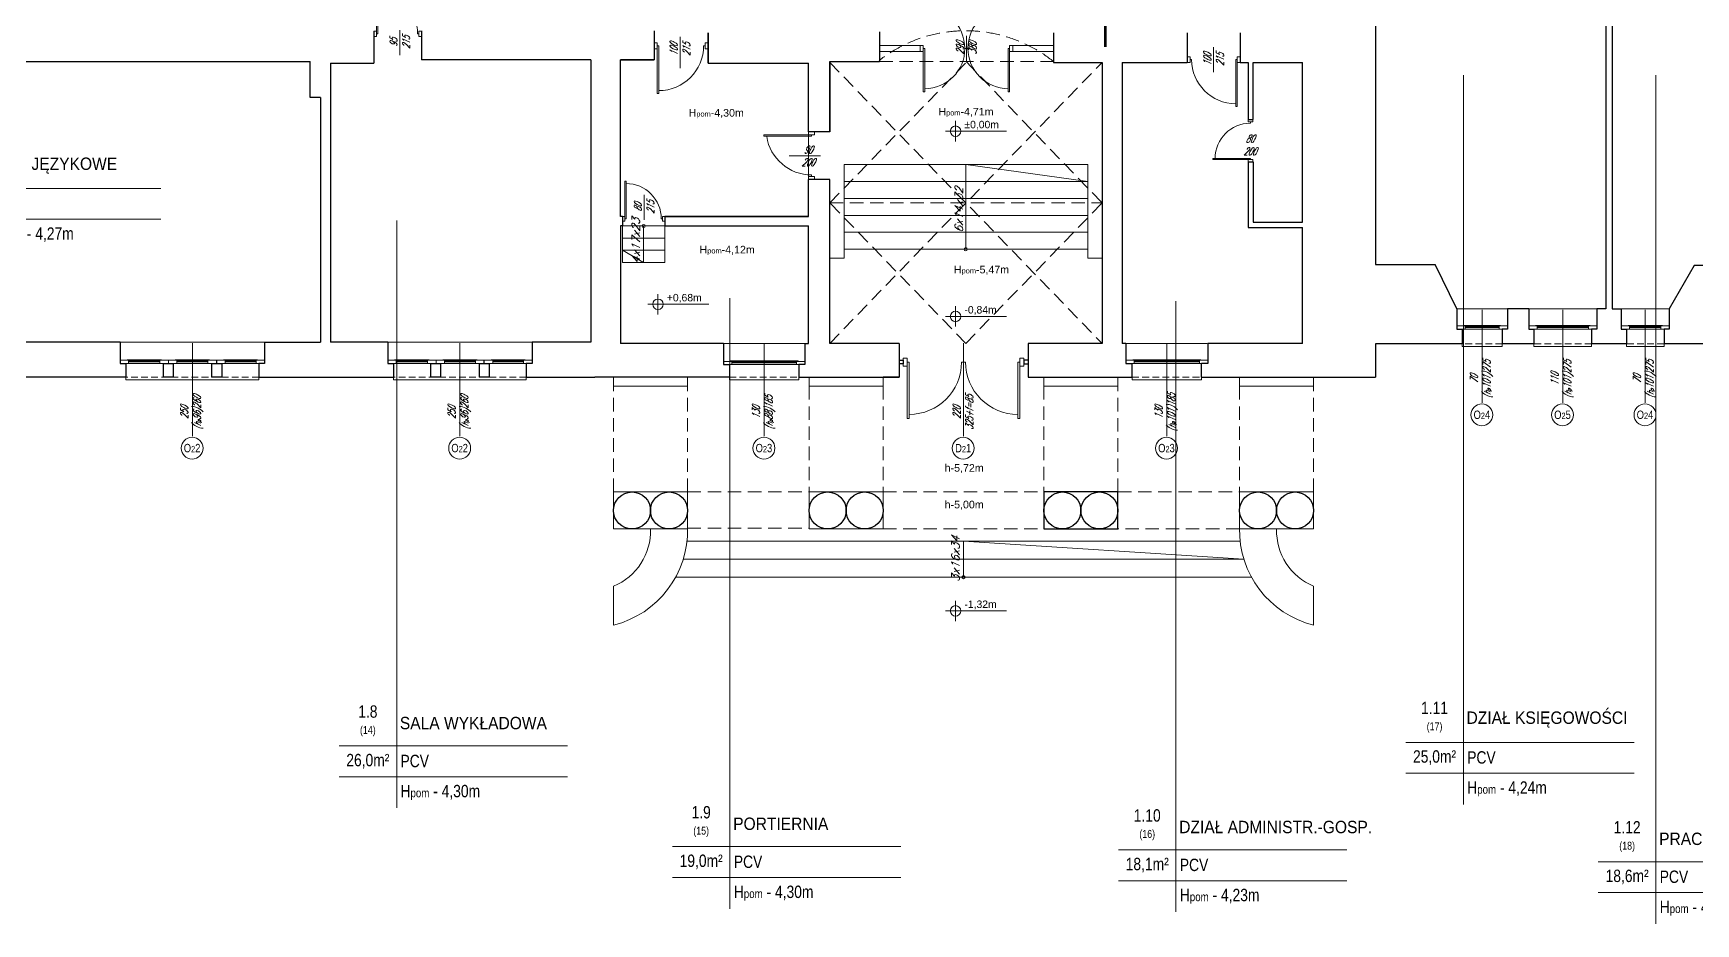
# Model space of a CAD drawing. Header units: millimetres. Extents: x -18485 to 40303, y -22087 to 35064.
# Drawn here: x 11204 to 14349, y 14229 to 15913 of the extents above; entities that cross this region are included whole.
import ezdxf
from ezdxf.enums import TextEntityAlignment as Align

# ---------------------------------------------------------------- set-up
doc = ezdxf.new("R2010")
doc.units = ezdxf.units.MM
doc.linetypes.add('ACAD_ISO12W100', pattern=[21, 12, -3, 0, -3, 0, -3])
doc.linetypes.add('DASHED', pattern=[19.05, 12.7, -6.35])
doc.layers.get('0').update_dxf_attribs({"lineweight": 25})
for name, color, linetype, lineweight in [('01 parter - ściany', 2, 'Continuous', 25), ('03-01_okna', 5, 'Continuous', 15), ('03_drzwi', 1, 'Continuous', 0), ('04-1_widok', 251, 'Continuous', 5), ('04-2_nad', 251, 'DASHED', 5), ('05-03_opis', 10, 'Continuous', 5), ('inw03-02_schody', 6, 'Continuous', 5)]:
    doc.layers.add(name, color=color, linetype=linetype, lineweight=lineweight)
doc.styles.add('arial', font='arial.ttf')
doc.styles.add('ariel', font='arial.ttf', dxfattribs={"width": 0.8})
doc.styles.add('ariel_wym', font='simplex.shx', dxfattribs={"width": 0.65, "oblique": 25})

# ---------------------------------------------------------------- blocks, each defined once
blk = doc.blocks.new('*U1395')
blk.add_line((0, -0.375), (0, -0.4))
blk.add_lwpolyline([(0, 0.4), (0, 0.375), (-0.8, 0.375), (-0.8, 0.4), (-0.05, 0.4), (0.05, 0.4), (0.05, 0.45), (-0.05, 0.45), (-0.05, 0.4)])
at = {"ltscale": 0.8}
blk.add_lwpolyline([(-0.05, -0.4), (-0.05, -0.45), (0.05, -0.45), (0.05, -0.4)], close=True, dxfattribs=at)
blk.add_arc((0, 0.375), 0.75, 180, 270)
blk = doc.blocks.new('*U1400')
blk.add_line((0, 0.375), (0, 0.4))
at = {"ltscale": 0.8}
blk.add_lwpolyline([(0.05, 0.4), (0.05, 0.45), (-0.05, 0.45), (-0.05, 0.4)], close=True, dxfattribs=at)
blk.add_lwpolyline([(0, -0.4), (0, -0.375), (0.8, -0.375), (0.8, -0.4), (0.05, -0.4), (-0.05, -0.4), (-0.05, -0.45), (0.05, -0.45), (0.05, -0.4)])
blk.add_arc((0, -0.375), 0.75, 0, 90)
blk = doc.blocks.new('*U1403')
for p, q in [((0, -0.025), (0, 0.025)), ((0, -0.675), (0, -0.7))]:
    blk.add_line(p, q)
for points in [[(0, 0.7), (0, 0.675), (0.7, 0.675), (0.7, 0.7), (0.05, 0.7), (-0.05, 0.7), (-0.05, 0.75), (0.05, 0.75), (0.05, 0.7)], [(0, -0.7), (0, -0.675), (0.7, -0.675), (0.7, -0.7), (0.05, -0.7), (-0.05, -0.7), (-0.05, -0.75), (0.05, -0.75), (0.05, -0.7)]]:
    blk.add_lwpolyline(points)
for centre, start, end in [((0, 0.675), 270, 0), ((0, -0.675), 0, 90)]:
    blk.add_arc(centre, 0.65, start, end)
blk = doc.blocks.new('kota rzutowa')
at = {"ltscale": 0.5}
for p, q in [((-20.6, 0), (102.8, 0)), ((0, -20.6), (0, 20.6))]:
    blk.add_line(p, q, dxfattribs=at)
blk.add_circle((0, 0), 10.6, dxfattribs=at)
at = {"ltscale": 0.5, "style": 'arial'}
blk.add_attdef('POZ._POSADKI_WYKOŃCZONWJ', text='', height=15, dxfattribs=at).set_placement((17.9, 1.4), align=Align.BOTTOM_LEFT)
blk.add_attdef('POZ._POSADZKI_KONSTRUKCJA', text='', height=15, dxfattribs=at).set_placement((17, -5), align=Align.TOP_LEFT)
blk = doc.blocks.new('*U1399')
blk.add_line((0, 0.375), (0, 0.4))
at = {"ltscale": 0.8}
blk.add_lwpolyline([(-0.05, 0.4), (-0.05, 0.45), (0.05, 0.45), (0.05, 0.4)], close=True, dxfattribs=at)
blk.add_lwpolyline([(0, -0.4), (0, -0.375), (-0.8, -0.375), (-0.8, -0.4), (-0.05, -0.4), (0.05, -0.4), (0.05, -0.45), (-0.05, -0.45), (-0.05, -0.4)])
blk.add_arc((0, -0.375), 0.75, 90, 180)

msp = doc.modelspace()

# ---------------------------------------------------------------- linework, layer by layer
at = {"layer": '01 parter - ściany'}
for p, q in [((13742.8, 15994.5), (13742.8, 15475.5)), ((14178.6, 15994.5), (14178.6, 15391.5)), ((14190.6, 15994.5), (14190.6, 15391.5)), ((11848.8, 15916.5), (11848.8, 15856.5)), ((11938.8, 15917.5), (11938.8, 15862.5)), ((12378.8, 15917.5), (12378.8, 15862.5)), ((12480.8, 15913.5), (12480.8, 15856.5)), ((12480.8, 15856.5), (12480.8, 15913.5)), ((12804.6, 15915.5), (12804.6, 15859.5)), ((13133.8, 15913.5), (13133.8, 15857.5)), ((13386.8, 15913.5), (13386.8, 15857.5)), ((13486.8, 15913.5), (13486.8, 15857.5)), ((11117.2, 15859.5), (11727.8, 15859.5)), ((11727.8, 15791.5), (11727.8, 15859.5)), ((11766.8, 15856.5), (11766.8, 15328.5)), ((11766.8, 15856.5), (11848.8, 15856.5)), ((12258.8, 15862.5), (11938.8, 15862.5)), ((12258.8, 15862.5), (12258.8, 15328.5)), ((12378.8, 15862.5), (12314.8, 15862.5)), ((12314.8, 15862.5), (12378.8, 15862.5)), ((12314.8, 15566.5), (12314.8, 15862.5)), ((12480.8, 15856.5), (12670.8, 15856.5)), ((12670.8, 15726.5), (12670.8, 15856.5)), ((12710.8, 15726.5), (12710.8, 15859.5)), ((12710.8, 15859.5), (12804.6, 15859.5)), ((12710.8, 15857.5), (12710.8, 15726.5)), ((13133.8, 15857.5), (13225.8, 15857.5)), ((13225.8, 15857.5), (13225.8, 15326.5)), ((13263.8, 15857.5), (13263.8, 15326.5)), ((13263.8, 15857.5), (13386.8, 15857.5)), ((13486.8, 15857.5), (13501.8, 15857.5)), ((13486.8, 15857.5), (13501.8, 15857.5)), ((13501.8, 15857.5), (13501.8, 15749.5)), ((13511.8, 15749.5), (13511.8, 15857.5)), ((13511.8, 15857.5), (13604.8, 15857.5)), ((13604.8, 15555.5), (13604.8, 15857.5)), ((11747.8, 15791.5), (11727.8, 15791.5)), ((11747.8, 15791.5), (11747.8, 15328.5)), ((12710.8, 15726.5), (12670.8, 15726.5)), ((13501.8, 15749.5), (13511.8, 15749.5)), ((13501.8, 15669.5), (13511.8, 15669.5)), ((13501.8, 15669.5), (13501.8, 15545.5)), ((13511.8, 15669.5), (13511.8, 15555.5)), ((12710.8, 15636.5), (12670.8, 15636.5)), ((12670.8, 15566.5), (12670.8, 15636.5)), ((12710.8, 15326.5), (12710.8, 15636.5)), ((12318.8, 15566.5), (12314.8, 15566.5)), ((12318.8, 15566.5), (12318.8, 15548.5)), ((12398.8, 15566.5), (12670.8, 15566.5)), ((12670.8, 15566.5), (12398.8, 15566.5)), ((12398.8, 15566.5), (12398.8, 15548.5)), ((12318.8, 15548.5), (12314.8, 15548.5)), ((12314.8, 15548.5), (12314.8, 15326.5)), ((12398.8, 15548.5), (12670.8, 15548.5)), ((12670.8, 15326.5), (12670.8, 15548.5)), ((13501.8, 15545.5), (13604.8, 15545.5)), ((13511.8, 15555.5), (13604.8, 15555.5)), ((13604.8, 15326.5), (13604.8, 15545.5)), ((13742.8, 15475.5), (13855.6, 15475.5)), ((13896.6, 15391.5), (13855.6, 15475.5)), ((14345.6, 15473.5), (14298.6, 15391.5)), ((14490.6, 15473.5), (14345.6, 15473.5)), ((13896.6, 15391.5), (13896.6, 15353.5)), ((14032.6, 15391.5), (13992.6, 15391.5)), ((13992.6, 15391.5), (13992.6, 15353.5)), ((14032.6, 15391.5), (14032.6, 15353.5)), ((14178.6, 15391.5), (14161.6, 15391.5)), ((14161.6, 15391.5), (14161.6, 15353.5)), ((14190.6, 15391.5), (14207.6, 15391.5)), ((14207.6, 15391.5), (14207.6, 15353.5)), ((14298.6, 15391.5), (14298.6, 15353.5)), ((13896.6, 15353.5), (13906.6, 15353.5)), ((13906.6, 15353.5), (13906.6, 15325.5)), ((13982.6, 15353.5), (13982.6, 15325.5)), ((13992.6, 15353.5), (13982.6, 15353.5)), ((14032.6, 15353.5), (14042.6, 15353.5)), ((14042.6, 15353.5), (14042.6, 15325.5)), ((14151.6, 15353.5), (14151.6, 15325.5)), ((14161.6, 15353.5), (14151.6, 15353.5)), ((14207.6, 15353.5), (14217.6, 15353.5)), ((14217.6, 15353.5), (14217.6, 15325.5)), ((14288.6, 15353.5), (14288.6, 15325.5)), ((14298.6, 15353.5), (14288.6, 15353.5)), ((11368.8, 15328.5), (11141.8, 15328.5)), ((11368.8, 15328.5), (11368.8, 15288.5)), ((11641.8, 15328.5), (11641.8, 15288.5)), ((11641.8, 15328.5), (11747.8, 15328.5)), ((11874.8, 15328.5), (11766.8, 15328.5)), ((11874.8, 15328.5), (11874.8, 15288.5)), ((12258.8, 15328.5), (12147.8, 15328.5)), ((12147.8, 15328.5), (12147.8, 15288.5)), ((12509.8, 15326.5), (12314.8, 15326.5)), ((12509.8, 15326.5), (12509.8, 15286.5)), ((12663.8, 15326.5), (12663.8, 15286.5)), ((12663.8, 15326.5), (12670.8, 15326.5)), ((12841.8, 15326.5), (12710.8, 15326.5)), ((12841.8, 15326.5), (12841.8, 15262.5)), ((13225.8, 15326.5), (13085.8, 15326.5)), ((13085.8, 15326.5), (13085.8, 15262.5)), ((13270.8, 15326.5), (13263.8, 15326.5)), ((13270.8, 15326.5), (13270.8, 15288.5)), ((13604.8, 15326.5), (13425.8, 15326.5)), ((13425.8, 15326.5), (13425.8, 15288.5)), ((13906.6, 15325.5), (13742.8, 15325.5)), ((13742.8, 15325.5), (13742.8, 15262.5)), ((14042.6, 15325.5), (13982.6, 15325.5)), ((14217.6, 15325.5), (14151.6, 15325.5)), ((14629.6, 15325.5), (14288.6, 15325.5)), ((11368.8, 15288.5), (11379.8, 15288.5)), ((11379.8, 15288.5), (11379.8, 15262.5)), ((11449.8, 15288.5), (11449.8, 15262.5)), ((11449.8, 15288.5), (11468.8, 15288.5)), ((11468.8, 15288.5), (11468.8, 15262.5)), ((11541.8, 15288.5), (11541.8, 15262.5)), ((11541.8, 15288.5), (11560.8, 15288.5)), ((11560.8, 15288.5), (11560.8, 15262.5)), ((11641.8, 15288.5), (11630.8, 15288.5)), ((11630.8, 15288.5), (11630.8, 15262.5)), ((11874.8, 15288.5), (11885.8, 15288.5)), ((11885.8, 15288.5), (11885.8, 15262.5)), ((11955.8, 15288.5), (11955.8, 15262.5)), ((11955.8, 15288.5), (11974.8, 15288.5)), ((11974.8, 15288.5), (11974.8, 15262.5)), ((12047.8, 15288.5), (12047.8, 15262.5)), ((12047.8, 15288.5), (12066.8, 15288.5)), ((12066.8, 15288.5), (12066.8, 15262.5)), ((12147.8, 15288.5), (12136.8, 15288.5)), ((12136.8, 15288.5), (12136.8, 15262.5)), ((12509.8, 15286.5), (12521.3, 15286.5)), ((12521.3, 15286.5), (12521.3, 15262.5)), ((12663.8, 15286.5), (12652.3, 15286.5)), ((12652.3, 15286.5), (12652.3, 15262.5)), ((12841.8, 15294.5), (12849.8, 15294.5)), ((12849.8, 15287.5), (12841.8, 15287.5)), ((12849.8, 15294.5), (12849.8, 15287.5)), ((13085.8, 15294.5), (13077.8, 15294.5)), ((13077.8, 15294.5), (13077.8, 15287.5)), ((13077.8, 15287.5), (13085.8, 15287.5)), ((13270.8, 15288.5), (13282.8, 15288.5)), ((13282.8, 15262.5), (13282.8, 15288.5)), ((13425.8, 15288.5), (13413.8, 15288.5)), ((13413.8, 15262.5), (13413.8, 15288.5)), ((11379.8, 15262.5), (11130.8, 15262.5)), ((11468.8, 15262.5), (11449.8, 15262.5)), ((11560.8, 15262.5), (11541.8, 15262.5)), ((11630.8, 15262.5), (11885.8, 15262.5)), ((11974.8, 15262.5), (11955.8, 15262.5)), ((12066.8, 15262.5), (12047.8, 15262.5)), ((12136.8, 15262.5), (12266.4, 15262.5)), ((12521.3, 15262.5), (12266.4, 15262.5)), ((12652.3, 15262.5), (12841.8, 15262.5)), ((12841.8, 15262.5), (12811.8, 15262.5)), ((13085.8, 15262.5), (13282.8, 15262.5)), ((13085.8, 15262.5), (13115.8, 15262.5)), ((13413.8, 15262.5), (13742.8, 15262.5)), ((13255.8, 15045.5), (13115.8, 15045.5)), ((13115.8, 15045.5), (13115.8, 14975.5)), ((13255.8, 14975.5), (13255.8, 15045.5)), ((13115.8, 14975.5), (13255.8, 14975.5))]:
    msp.add_line(p, q, dxfattribs=at)
for centre in [(12336.8, 15010.5), (12406.8, 15010.5), (12706.8, 15010.5), (12776.8, 15010.5), (13150.8, 15010.5), (13220.8, 15010.5), (13520.8, 15010.5), (13590.8, 15010.5)]:
    msp.add_circle(centre, 35, dxfattribs=at)
at = {"layer": '03-01_okna', "linetype": 'Continuous', "lineweight": 0}
for p, q in [((13976.6, 15356.5), (13912.6, 15356.5)), ((13912.6, 15353.5), (13976.6, 15353.5)), ((13913.6, 15360.5), (13913.6, 15356.5)), ((13975.6, 15358.5), (13913.6, 15358.5)), ((13975.6, 15358), (13913.6, 15358)), ((13975.6, 15360.5), (13975.6, 15356.5)), ((14145.6, 15356.5), (14048.6, 15356.5)), ((14048.6, 15353.5), (14145.6, 15353.5)), ((14049.7, 15360.5), (14049.7, 15356.5)), ((14144.6, 15358.5), (14049.7, 15358.5)), ((14144.6, 15358), (14049.7, 15358)), ((14144.6, 15360.5), (14144.6, 15356.5)), ((14282.6, 15356.5), (14223.6, 15356.5)), ((14223.6, 15353.5), (14282.6, 15353.5)), ((14224.4, 15360.5), (14224.4, 15356.5)), ((14281.6, 15358.5), (14224.4, 15358.5)), ((14281.6, 15358), (14224.4, 15358)), ((14281.6, 15360.5), (14281.6, 15356.5)), ((13906.6, 15325.5), (13906.6, 15320.5)), ((13982.6, 15320.5), (13906.6, 15320.5)), ((13982.6, 15325.5), (13982.6, 15320.5)), ((14042.6, 15325.5), (14042.6, 15320.5)), ((14151.6, 15320.5), (14042.6, 15320.5)), ((14151.6, 15325.5), (14151.6, 15320.5)), ((14217.6, 15325.5), (14217.6, 15320.5)), ((14288.6, 15320.5), (14217.6, 15320.5)), ((14288.6, 15325.5), (14288.6, 15320.5)), ((11444.1, 15291.5), (11384.8, 15291.5)), ((11384.8, 15288.5), (11444.1, 15288.5)), ((11385.8, 15295.5), (11385.8, 15291.5)), ((11443.1, 15293.5), (11385.8, 15293.5)), ((11443.1, 15293), (11385.8, 15293)), ((11443.1, 15295.5), (11443.1, 15291.5)), ((11476.1, 15291.5), (11534.8, 15291.5)), ((11534.8, 15288.5), (11476.1, 15288.5)), ((11477.1, 15295.5), (11477.1, 15291.5)), ((11477.1, 15293.5), (11533.8, 15293.5)), ((11477.1, 15293), (11533.8, 15293)), ((11533.8, 15295.5), (11533.8, 15291.5)), ((11567.3, 15291.5), (11625.8, 15291.5)), ((11625.8, 15288.5), (11567.3, 15288.5)), ((11568.3, 15295.5), (11568.3, 15291.5)), ((11568.3, 15293.5), (11624.8, 15293.5)), ((11568.3, 15293), (11624.8, 15293)), ((11624.8, 15295.5), (11624.8, 15291.5)), ((11950.1, 15291.5), (11890.8, 15291.5)), ((11890.8, 15288.5), (11950.1, 15288.5)), ((11891.8, 15295.5), (11891.8, 15291.5)), ((11949.1, 15293.5), (11891.8, 15293.5)), ((11949.1, 15293), (11891.8, 15293)), ((11949.1, 15295.5), (11949.1, 15291.5)), ((11982.1, 15291.5), (12040.8, 15291.5)), ((12040.8, 15288.5), (11982.1, 15288.5)), ((11983.1, 15295.5), (11983.1, 15291.5)), ((11983.1, 15293.5), (12039.8, 15293.5)), ((11983.1, 15293), (12039.8, 15293)), ((12039.8, 15295.5), (12039.8, 15291.5)), ((12073.3, 15291.5), (12131.8, 15291.5)), ((12131.8, 15288.5), (12073.3, 15288.5)), ((12074.3, 15295.5), (12074.3, 15291.5)), ((12074.3, 15293.5), (12130.8, 15293.5)), ((12074.3, 15293), (12130.8, 15293)), ((12130.8, 15295.5), (12130.8, 15291.5)), ((12525.8, 15289.5), (12647.8, 15289.5)), ((12647.8, 15286.5), (12525.8, 15286.5)), ((12526.8, 15293.5), (12526.8, 15289.5)), ((12526.8, 15291.5), (12646.8, 15291.5)), ((12526.8, 15291), (12646.8, 15291)), ((12646.8, 15293.5), (12646.8, 15289.5)), ((13286.8, 15291.5), (13409.8, 15291.5)), ((13409.8, 15288.5), (13286.8, 15288.5)), ((13287.8, 15295.5), (13287.8, 15291.5)), ((13287.8, 15293.5), (13408.8, 15293.5)), ((13287.8, 15293), (13408.8, 15293)), ((13408.8, 15295.5), (13408.8, 15291.5)), ((11379.8, 15262.5), (11379.8, 15257.5)), ((11630.8, 15257.5), (11379.8, 15257.5)), ((11630.8, 15262.5), (11630.8, 15257.5)), ((11885.8, 15262.5), (11885.8, 15257.5)), ((12136.8, 15257.5), (11885.8, 15257.5)), ((12136.8, 15262.5), (12136.8, 15257.5)), ((12521.3, 15262.5), (12521.3, 15257.5)), ((12521.3, 15257.5), (12652.3, 15257.5)), ((12652.3, 15262.5), (12652.3, 15257.5)), ((13282.8, 15262.5), (13282.8, 15257.5)), ((13282.8, 15257.5), (13413.8, 15257.5)), ((13413.8, 15262.5), (13413.8, 15257.5))]:
    msp.add_line(p, q, dxfattribs=at)
at = {"layer": '03-01_okna', "linetype": 'DASHED'}
for p, q in [((13982.6, 15325.5), (13906.6, 15325.5)), ((14151.6, 15325.5), (14042.6, 15325.5)), ((14288.6, 15325.5), (14217.6, 15325.5)), ((11630.8, 15262.5), (11379.8, 15262.5)), ((12136.8, 15262.5), (11885.8, 15262.5)), ((12521.3, 15262.5), (12652.3, 15262.5)), ((13282.8, 15262.5), (13413.8, 15262.5))]:
    msp.add_line(p, q, dxfattribs=at)
at = {"layer": '03-01_okna', "linetype": 'Continuous', "lineweight": 0}
for points in [[(13896.6, 15359.5), (13912.6, 15359.5), (13912.6, 15353.5), (13896.6, 15353.5)], [(13976.6, 15359.5), (13992.6, 15359.5), (13992.6, 15353.5), (13976.6, 15353.5)], [(14032.6, 15359.5), (14048.6, 15359.5), (14048.6, 15353.5), (14032.6, 15353.5)], [(14145.6, 15359.5), (14161.6, 15359.5), (14161.6, 15353.5), (14145.6, 15353.5)], [(14207.6, 15359.5), (14223.6, 15359.5), (14223.6, 15353.5), (14207.6, 15353.5)], [(14282.6, 15359.5), (14298.6, 15359.5), (14298.6, 15353.5), (14282.6, 15353.5)], [(11368.8, 15294.5), (11384.8, 15294.5), (11384.8, 15288.5), (11368.8, 15288.5)], [(11444.1, 15294.5), (11460.1, 15294.5), (11460.1, 15288.5), (11444.1, 15288.5)], [(11476.1, 15294.5), (11460.1, 15294.5), (11460.1, 15288.5), (11476.1, 15288.5)], [(11550.8, 15294.5), (11534.8, 15294.5), (11534.8, 15288.5), (11550.8, 15288.5)], [(11567.3, 15294.5), (11551.3, 15294.5), (11551.3, 15288.5), (11567.3, 15288.5)], [(11641.8, 15294.5), (11625.8, 15294.5), (11625.8, 15288.5), (11641.8, 15288.5)], [(11874.8, 15294.5), (11890.8, 15294.5), (11890.8, 15288.5), (11874.8, 15288.5)], [(11950.1, 15294.5), (11966.1, 15294.5), (11966.1, 15288.5), (11950.1, 15288.5)], [(11982.1, 15294.5), (11966.1, 15294.5), (11966.1, 15288.5), (11982.1, 15288.5)], [(12056.8, 15294.5), (12040.8, 15294.5), (12040.8, 15288.5), (12056.8, 15288.5)], [(12073.3, 15294.5), (12057.3, 15294.5), (12057.3, 15288.5), (12073.3, 15288.5)], [(12147.8, 15294.5), (12131.8, 15294.5), (12131.8, 15288.5), (12147.8, 15288.5)], [(12525.8, 15292.5), (12509.8, 15292.5), (12509.8, 15286.5), (12525.8, 15286.5)], [(12663.8, 15292.5), (12647.8, 15292.5), (12647.8, 15286.5), (12663.8, 15286.5)], [(13286.8, 15294.5), (13270.8, 15294.5), (13270.8, 15288.5), (13286.8, 15288.5)], [(13425.8, 15294.5), (13409.8, 15294.5), (13409.8, 15288.5), (13425.8, 15288.5)]]:
    msp.add_lwpolyline(points, close=True, dxfattribs=at)
for points in [[(13979.6, 15359.5), (13979.6, 15360.5), (13909.6, 15360.5), (13909.6, 15359.5)], [(14148.6, 15359.5), (14148.6, 15360.5), (14045.6, 15360.5), (14045.6, 15359.5)], [(14285.6, 15359.5), (14285.6, 15360.5), (14220.6, 15360.5), (14220.6, 15359.5)], [(11447.1, 15294.5), (11447.1, 15295.5), (11381.8, 15295.5), (11381.8, 15294.5)], [(11473.1, 15294.5), (11473.1, 15295.5), (11537.8, 15295.5), (11537.8, 15294.5)], [(11564.3, 15294.5), (11564.3, 15295.5), (11628.8, 15295.5), (11628.8, 15294.5)], [(11953.1, 15294.5), (11953.1, 15295.5), (11887.8, 15295.5), (11887.8, 15294.5)], [(11979.1, 15294.5), (11979.1, 15295.5), (12043.8, 15295.5), (12043.8, 15294.5)], [(12070.3, 15294.5), (12070.3, 15295.5), (12134.8, 15295.5), (12134.8, 15294.5)], [(12522.8, 15292.5), (12522.8, 15293.5), (12650.8, 15293.5), (12650.8, 15292.5)], [(13283.8, 15294.5), (13283.8, 15295.5), (13412.8, 15295.5), (13412.8, 15294.5)]]:
    msp.add_lwpolyline(points, dxfattribs=at)
at = {"layer": '03_drzwi'}
for p, q in [((12804.6, 15889.8), (12881.6, 15889.8)), ((13133.9, 15889.8), (13056.9, 15889.8)), ((12881.6, 15878.1), (12804.6, 15878.1)), ((13056.8, 15878.1), (13133.8, 15878.1))]:
    msp.add_line(p, q, dxfattribs=at)
for centre, start, end in [((12887.3, 15884), 0, 90), ((13051, 15884), 90, 180)]:
    msp.add_arc(centre, 78.9, start, end, dxfattribs=at)
at = {"layer": '04-1_widok'}
for p, q in [((12670.8, 15636.5), (12670.8, 15726.5)), ((13896.6, 15391.5), (14161.6, 15391.5)), ((14207.6, 15391.5), (14298.6, 15391.5)), ((11368.8, 15328.5), (11641.8, 15328.5)), ((11874.8, 15328.5), (12147.8, 15328.5)), ((12663.8, 15326.5), (12509.8, 15326.5)), ((13424.8, 15326.5), (13270.8, 15326.5)), ((12301.8, 15245.5), (12301.8, 15262.5)), ((12441.8, 15262.5), (12441.8, 15245.5)), ((12671.8, 15245.5), (12671.8, 15262.5)), ((12811.8, 15262.5), (12811.8, 15245.5)), ((13115.8, 15262.5), (13115.8, 15245.5)), ((13255.8, 15245.5), (13255.8, 15262.5)), ((13485.8, 15245.5), (13485.8, 15262.5)), ((13625.8, 15262.5), (13625.8, 15245.5)), ((12441.8, 15245.5), (12301.8, 15245.5)), ((12811.8, 15245.5), (12671.8, 15245.5)), ((13115.8, 15245.5), (13255.8, 15245.5)), ((13625.8, 15245.5), (13485.8, 15245.5)), ((12441.8, 15045.5), (12301.8, 15045.5)), ((12301.8, 15045.5), (12301.8, 14975.5)), ((12441.8, 15045.5), (12441.8, 14975.5)), ((12811.8, 15045.5), (12671.8, 15045.5)), ((12671.8, 15045.5), (12671.8, 14975.5)), ((12811.8, 14975.5), (12811.8, 15045.5)), ((13485.8, 14975.5), (13485.8, 15045.5)), ((13625.8, 15045.5), (13485.8, 15045.5)), ((13625.8, 14975.5), (13625.8, 15045.5)), ((12301.8, 14975.5), (12441.8, 14975.5)), ((12671.8, 14975.5), (12811.8, 14975.5)), ((13485.8, 14975.5), (13625.8, 14975.5)), ((12301.8, 14867.4), (12301.8, 14793.9)), ((13625.8, 14867.4), (13625.8, 14793.9))]:
    msp.add_line(p, q, dxfattribs=at)
for centre, radius, start, end in [((12258.1, 14972.4), 183.8, 283.7725, 1.5207), ((12258.1, 14972.4), 113.8, 292.6134, 1.5207), ((13669.6, 14972.4), 183.8, 178.4793, 256.2275), ((13669.6, 14972.4), 113.8, 178.4793, 247.3866)]:
    msp.add_arc(centre, radius, start, end, dxfattribs=at)
at = {"layer": '04-2_nad', "ltscale": 2}
for p, q in [((12710.8, 15592), (12970, 15858.5)), ((12710.8, 15857.5), (13225.8, 15326.5)), ((12710.8, 15326.5), (13225.8, 15857.5)), ((12804.6, 15859.5), (13133.8, 15859.5)), ((12969.2, 15858.5), (13225.8, 15592)), ((12710.8, 15592), (13225.8, 15592)), ((12968.3, 15326.5), (12710.8, 15592)), ((12968.3, 15326.5), (13225.8, 15592)), ((12301.8, 15045.5), (12301.8, 15245.5)), ((12441.8, 15045.5), (12441.8, 15245.5)), ((12671.8, 15245.5), (12671.8, 15045.5)), ((12811.8, 15245.5), (12811.8, 15045.5)), ((13115.8, 15245.5), (13115.8, 15045.5)), ((13255.8, 15045.5), (13255.8, 15245.5)), ((13485.8, 15245.5), (13485.8, 15045.5)), ((13625.8, 15045.5), (13625.8, 15245.5)), ((12441.8, 15045.5), (12671.8, 15045.5)), ((12811.8, 15045.5), (13115.8, 15045.5)), ((13255.8, 15045.5), (13485.8, 15045.5)), ((12441.8, 14977.3), (12671.8, 14977.3)), ((12811.8, 14975.5), (13115.8, 14975.5)), ((13485.8, 14975.5), (13255.8, 14975.5))]:
    msp.add_line(p, q, dxfattribs=at)
msp.add_arc((12967.9, 15651.6), 266, 51.4109, 127.8931, dxfattribs=at)
at = {"layer": '05-03_opis', "lineweight": 0}
for p, q in [((11897.7, 15918.9), (11897.7, 15871.7)), ((12427.8, 15905.9), (12427.8, 15846.7)), ((12969.2, 15908.1), (12969.2, 15860.9)), ((13436.8, 15886.6), (13436.8, 15839.4)), ((12693.1, 15680.9), (12633.9, 15680.9)), ((12676.5, 15645), (12676.5, 15642.1)), ((12359.8, 15607.2), (12359.8, 15560)), ((13944.6, 15390.1), (13944.6, 15214.1)), ((14097.1, 15390.1), (14097.1, 15214.1)), ((14253.1, 15390.1), (14253.1, 15214.1)), ((11505.3, 15327.1), (11505.3, 15151.1)), ((12011.3, 15327.1), (12011.3, 15151.1)), ((12586.8, 15327.1), (12586.8, 15151.1)), ((12963.6, 15327.1), (12963.6, 15151.1)), ((13348.1, 15327.1), (13348.1, 15151.1))]:
    msp.add_line(p, q, dxfattribs=at)
at = {"layer": '05-03_opis'}
for p, q in [((13909.1, 15833.4), (13909.1, 14454.8)), ((14273.2, 15833.4), (14273.2, 14229.1)), ((11014.2, 15619.5), (11445.9, 15619.5)), ((11014.2, 15561.1), (11445.9, 15561.1)), ((11891.7, 15558.7), (11891.7, 14448)), ((12522.1, 15412.2), (12522.1, 14257.6)), ((13365.6, 15406.1), (13365.6, 14251.5)), ((11782.8, 14565.3), (12214.5, 14565.3)), ((13800.1, 14572.1), (14231.8, 14572.1)), ((11782.8, 14506.9), (12214.5, 14506.9)), ((13800.1, 14513.7), (14231.8, 14513.7)), ((12413.2, 14374.9), (12844.9, 14374.9)), ((13256.7, 14368.8), (13688.4, 14368.8)), ((14164.3, 14346.4), (14596, 14346.4)), ((12413.2, 14316.5), (12844.9, 14316.5)), ((13256.7, 14310.4), (13688.4, 14310.4)), ((14164.3, 14288), (14596, 14288))]:
    msp.add_line(p, q, dxfattribs=at)
at = {"layer": '05-03_opis', "linetype": 'ACAD_ISO12W100', "ltscale": 5, "const_width": 5}
msp.add_lwpolyline([(13231.9, 15886.6), (13231.9, 16689.1)], dxfattribs=at)
at = {"layer": '05-03_opis', "lineweight": 0}
msp.add_lwpolyline([(12676.5, 15720.8), (12676.5, 15718), (12585.9, 15718), (12585.9, 15720.8), (12670.8, 15720.8), (12682.2, 15720.8), (12682.2, 15726.5), (12670.8, 15726.5), (12670.8, 15720.8)], dxfattribs=at)
msp.add_lwpolyline([(12670.8, 15642.1), (12670.8, 15636.5), (12682.2, 15636.5), (12682.2, 15642.1)], close=True, dxfattribs=at)
for centre in [(13944.1, 15191.4), (14096.6, 15191.4), (14252.6, 15191.4), (11504.8, 15128.4), (12010.8, 15128.4), (12586.3, 15128.4), (12963.1, 15128.4), (13347.6, 15128.4)]:
    msp.add_circle(centre, 20.7, dxfattribs=at)
msp.add_arc((12676.5, 15730.9), 86, 188.6692, 270.0173, dxfattribs=at)
at = {"layer": 'inw03-02_schody'}
for p, q in [((12737.8, 15664.5), (13198.8, 15664.5)), ((12737.8, 15487.5), (12737.8, 15664.5)), ((12968.3, 15504.5), (12968.3, 15664.5)), ((12968.3, 15664.5), (13198.8, 15632.5)), ((13198.8, 15664.5), (13198.8, 15487.5)), ((12737.8, 15632.5), (13198.8, 15632.5)), ((12737.8, 15600.5), (13198.8, 15600.5)), ((12737.8, 15568.5), (13198.8, 15568.5)), ((12318.8, 15548.5), (12398.8, 15548.5)), ((12318.8, 15548.5), (12318.8, 15479.5)), ((12358.8, 15548.5), (12358.8, 15479.5)), ((12398.8, 15479.5), (12398.8, 15548.5)), ((12737.8, 15536.5), (13198.8, 15536.5)), ((12318.8, 15525.5), (12398.8, 15525.5)), ((12318.8, 15502.5), (12398.8, 15502.5)), ((12358.8, 15479.5), (12318.8, 15502.5)), ((12737.8, 15504.5), (13198.8, 15504.5)), ((12318.8, 15479.5), (12398.8, 15479.5)), ((12737.8, 15487.5), (12710.8, 15487.5)), ((13225.8, 15487.5), (13198.8, 15487.5)), ((13486.9, 14952.5), (12440.8, 14952.5)), ((12963.8, 14884.5), (12963.8, 14952.5)), ((12963.8, 14952.5), (13493.9, 14918.5)), ((13493.9, 14918.5), (12433.8, 14918.5)), ((13508.2, 14884.5), (12419.5, 14884.5))]:
    msp.add_line(p, q, dxfattribs=at)
for centre in [(12358.8, 15548.5), (12967.9, 15504.5), (12963.8, 14884.5)]:
    msp.add_circle(centre, 3, dxfattribs=at)

# ---------------------------------------------------------------- block references
at = {"layer": '03_drzwi'}
for name, p, xscale, yscale, zscale, rotation in [('*U1395', (11893.8, 15911.5), -100.0061726489748, 100.0061726489748, 100.0061726489751, 90), ('*U1395', (12429.8, 15889.3), 113.333333333303, 113.333333333303, 113.333333333304, 90), ('*U1403', (12969.2, 15884), 116.8498194612894, 116.8498194612894, 116.8498194612894, 270), ('*U1400', (13436.8, 15863), -111.1111111110749, 111.1111111110749, 111.1111111110763, 90), ('*U1395', (12358.8, 15562), -88.8943813531132, 88.8943813531132, 88.89438135311288, 90), ('*U1403', (12963.8, 15291), 151.99999999998, 151.99999999998, 151.9999999999814, 270)]:
    msp.add_blockref(name, p, dxfattribs=dict(at, xscale=xscale, yscale=yscale, zscale=zscale, rotation=rotation))
at = {"layer": '03_drzwi', "xscale": 88.88888888886322, "yscale": 88.88888888886322, "zscale": 88.88888888886322}
msp.add_blockref('*U1399', (13506.3, 15709.5), dxfattribs=at)
at = {"layer": '05-03_opis', "xscale": 0.9359999999996944, "yscale": 0.9359999999996944, "zscale": 0.9359999999996944}
for p, values in [((12948.7, 15727.7), {'POZ._POSADKI_WYKOŃCZONWJ': '%%P0,00m'}), ((12385.9, 15400.4), {'POZ._POSADKI_WYKOŃCZONWJ': '+0,68m'}), ((12948.7, 15377.4), {'POZ._POSADKI_WYKOŃCZONWJ': '-0,84m'}), ((12948.7, 14820.7), {'POZ._POSADKI_WYKOŃCZONWJ': '-1,32m'})]:
    msp.add_blockref('kota rzutowa', p, dxfattribs=at).add_auto_attribs(values)

# ---------------------------------------------------------------- texts
at = {"layer": '05-03_opis', "lineweight": 0, "attachment_point": 5, "rotation": 90, "style": 'ariel_wym'}
for s, insert, char_height, width in [('95\\P215', (11897.7, 15895.5), 14.4, 68.936), ('100\\P215', (12427.8, 15882.5), 14.4, 68.936), ('290\\P380', (12969.2, 15884.7), 14.4, 68.936), ('100\\P215', (13436.8, 15863.2), 14.4, 68.936), ('80\\P215', (12359.8, 15583.8), 14.4, 68.936), ('{\\W1;6x14x32}', (12955, 15578.4), 15, 55), ('{\\W1;4x17x23}', (12343.8, 15520.2), 15, 55), ('70\\P({\\H0.8333x;h\\H0.6x;p}101)275', (13943.5, 15258.9), 14.4, 62.661), ('110\\P({\\H0.8333x;h\\H0.6x;p}101)275', (14096, 15258.9), 14.4, 62.661), ('70\\P({\\H0.8333x;h\\H0.6x;p}101)275', (14252, 15258.9), 14.4, 62.661), ('250\\P({\\H0.8333x;h\\H0.6x;p}96)260', (11504.3, 15195.9), 14.4, 62.661), ('250\\P({\\H0.8333x;h\\H0.6x;p}96)260', (12010.3, 15195.9), 14.4, 62.661), ('130\\P({\\H0.8333x;h\\H0.6x;p}88)185', (12585.8, 15195.9), 14.4, 62.661), ('220\\P325+f=85', (12962.6, 15195.9), 14.4, 62.661), ('130\\P({\\H0.8333x;h\\H0.6x;p}101)185', (13347.1, 15195.9), 14.4, 62.661), ('{\\W1;3x16x34}', (12948.5, 14918.6), 15, 55)]:
    msp.add_mtext(s, dxfattribs=dict(at, insert=insert, char_height=char_height, width=width))
at = {"layer": '05-03_opis', "lineweight": 0, "attachment_point": 5}
for s, insert, char_height, width, style in [('H{\\H0.6944x;pom}-4,30m', (12496.1, 15760.9), 14.4, 141.502, 'arial'), ('H{\\H0.6944x;pom}-4,71m', (12968.4, 15763.1), 14.4, 141.502, 'arial'), ('90\\P200', (12669.7, 15680.9), 14.4, 68.936, 'ariel_wym'), ('80\\P200', (13505.3, 15701.5), 14.4, 68.936, 'ariel_wym'), ('H{\\H0.6944x;pom}-4,12m', (12516.8, 15502.2), 14.4, 141.502, 'arial'), ('H{\\H0.6944x;pom}-5,47m', (12997.8, 15464.5), 14.4, 141.502, 'arial'), ('O{\\H0.7576x;2}4', (13944.1, 15191.4), 15.84, 75.194, 'ariel'), ('O{\\H0.7576x;2}5', (14096.6, 15191.4), 15.84, 75.194, 'ariel'), ('O{\\H0.7576x;2}4', (14252.6, 15191.4), 15.84, 75.194, 'ariel'), ('O{\\H0.7576x;2}2', (11504.8, 15128.4), 15.84, 75.194, 'ariel'), ('O{\\H0.7576x;2}2', (12010.8, 15128.4), 15.84, 75.194, 'ariel'), ('O{\\H0.7576x;2}3', (12586.3, 15128.4), 15.84, 75.194, 'ariel'), ('D{\\H0.7576x;2}1', (12963.1, 15128.4), 15.84, 75.194, 'ariel'), ('O{\\H0.7576x;2}3', (13347.6, 15128.4), 15.84, 75.194, 'ariel'), ('h-5,72m', (12965, 15089.7), 14.4, 141.502, 'arial'), ('h-5,00m', (12965, 15020.4), 14.4, 141.502, 'arial')]:
    msp.add_mtext(s, dxfattribs=dict(at, insert=insert, char_height=char_height, width=width, style=style))
at = {"layer": '05-03_opis', "style": 'ariel'}
for s, insert, char_height, width, attachment_point in [('{\\W0.9;LAB. JĘZYKOWE}', (11129.1, 15662.6), 23.423, 524.533, 4), (' H{\\H0.7x;pom\\H1.429x; - 4,27m}', (11123.1, 15531.6), 23.423, 322.789, 4), ('1.8\\P{\\H0.6404x;(14)}', (11837.2, 14612.8), 23.423, 108.913, 5), ('{\\W0.9;SALA WYKŁADOWA}', (11897.7, 14608.4), 23.423, 524.533, 4), ('1.11\\P{\\H0.6404x;(17)}', (13854.6, 14619.6), 23.423, 108.913, 5), ('{\\W0.9;DZIAŁ KSIĘGOWOŚCI}', (13915.1, 14615.2), 23.423, 524.533, 4), ('26,0m²', (11837.2, 14536.4), 23.42, 108.913, 5), (' PCV', (11891.7, 14536.7), 23.42, 322.789, 4), ('25,0m²', (13854.6, 14543.2), 23.42, 108.913, 5), (' PCV', (13909.1, 14543.4), 23.42, 322.789, 4), (' H{\\H0.7x;pom\\H1.429x; - 4,24m}', (13909.1, 14484.2), 23.423, 322.789, 4), (' H{\\H0.7x;pom\\H1.429x; - 4,30m}', (11891.7, 14477.5), 23.423, 322.789, 4), ('1.9\\P{\\H0.6404x;(15)}', (12467.6, 14422.4), 23.423, 108.913, 5), ('1.10\\P{\\H0.6404x;(16)}', (13311.2, 14416.3), 23.423, 108.913, 5), ('{\\W0.9;PORTIERNIA}', (12528.1, 14418), 23.423, 524.533, 4), ('{\\W0.9;DZIAŁ ADMINISTR.-GOSP.}', (13371.7, 14411.9), 23.423, 524.533, 4), ('1.12\\P{\\H0.6404x;(18)}', (14218.8, 14393.9), 23.423, 108.913, 5), ('{\\W0.9;PRACOWNIA TECHNICZNA}', (14279.3, 14389.5), 23.423, 524.533, 4), ('19,0m²', (12467.6, 14346), 23.42, 108.913, 5), (' PCV', (12522.1, 14346.2), 23.42, 322.789, 4), ('18,1m²', (13311.2, 14339.9), 23.42, 108.913, 5), (' PCV', (13365.6, 14340.2), 23.42, 322.789, 4), ('18,6m²', (14218.8, 14317.5), 23.42, 108.913, 5), (' PCV', (14273.2, 14317.8), 23.42, 322.789, 4), (' H{\\H0.7x;pom\\H1.429x; - 4,30m}', (12522.1, 14287), 23.423, 322.789, 4), (' H{\\H0.7x;pom\\H1.429x; - 4,23m}', (13365.6, 14281), 23.423, 322.789, 4), (' H{\\H0.7x;pom\\H1.429x; - 4,26m}', (14273.2, 14258.6), 23.423, 322.789, 4)]:
    msp.add_mtext(s, dxfattribs=dict(at, insert=insert, char_height=char_height, width=width, attachment_point=attachment_point))

doc.saveas('drawing.dxf')
